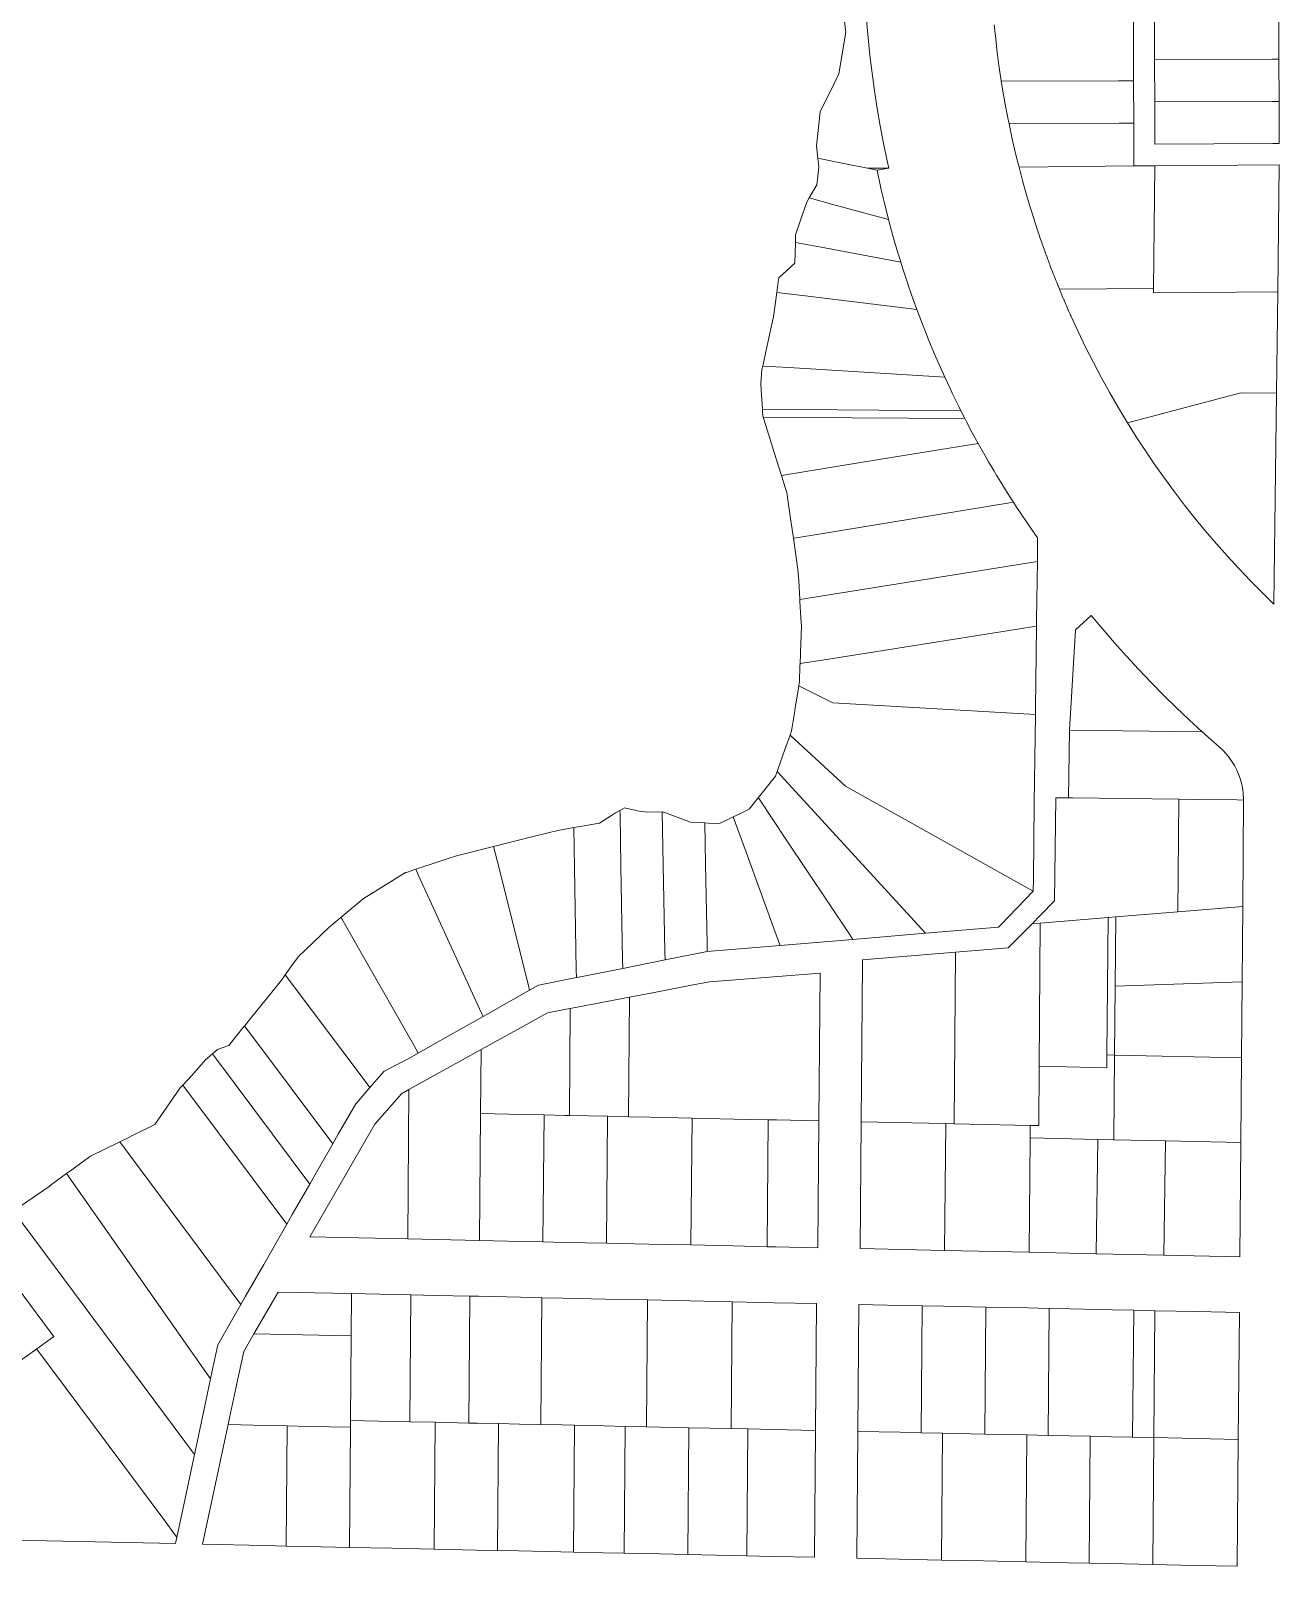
# Model space of a CAD drawing. Header units: feet. Extents: x 865220 to 2774701, y -2240498 to 961524.
# Drawn here: x 2770648 to 2772124, y 952992 to 954807 of the extents above; entities that cross this region are included whole.
import ezdxf

# ---------------------------------------------------------------- set-up
doc = ezdxf.new("R2010")
doc.units = ezdxf.units.FT
doc.header["$LTSCALE"] = 0.015
doc.header["$MEASUREMENT"] = 0
doc.layers.add('Parcels', color=7, linetype='Continuous', lineweight=0)

msp = doc.modelspace()

# ---------------------------------------------------------------- linework, layer by layer
at = {"layer": 'Parcels', "lineweight": 5, "ltscale": 100}
for p, q in [((2771601.2, 954892.6), (2771611.6, 954805.3)), ((2771951.7, 954798), (2771951.5, 954848)), ((2771638, 954798.8), (2771636.2, 954819.7)), ((2771976.6, 954823.1), (2771976.8, 954773.1)), ((2772123.7, 954773.7), (2772123.5, 954823.7)), ((2771611.6, 954805.3), (2771603.4, 954756.1)), ((2771787.3, 954814), (2771789, 954797.4)), ((2771640.2, 954777.8), (2771638, 954798.8)), ((2771789, 954797.4), (2771790.8, 954781.8)), ((2771790.8, 954781.8), (2771792.8, 954766.2)), ((2771951.9, 954748), (2771951.7, 954798)), ((2771642.8, 954757), (2771640.2, 954777.8)), ((2771792.8, 954766.2), (2771795.1, 954750.6)), ((2771976.8, 954773.1), (2772115.3, 954773.7)), ((2771976.8, 954773.1), (2771976.8, 954769.5)), ((2771976.8, 954769.5), (2771977, 954723.1)), ((2772123.7, 954773.7), (2772115.3, 954773.7)), ((2772115.3, 954773.7), (2772123.7, 954773.7)), ((2772123.9, 954723.7), (2772123.7, 954773.7)), ((2772123.7, 954773.7), (2772123.7, 954773.7)), ((2771603.4, 954756.1), (2771597.4, 954744)), ((2771645.6, 954736.1), (2771642.8, 954757)), ((2771795.1, 954750.6), (2771795.6, 954747.4)), ((2771934, 954747.9), (2771795.6, 954747.4)), ((2771795.6, 954747.4), (2771798.2, 954731.6)), ((2771934, 954747.9), (2771951.9, 954748)), ((2771952.1, 954698), (2771951.9, 954748)), ((2771951.9, 954748), (2771951.9, 954748)), ((2771597.4, 954744), (2771581.6, 954711.4)), ((2771648.9, 954715.3), (2771645.6, 954736.1)), ((2771798.2, 954731.6), (2771801, 954715.9)), ((2771581.6, 954711.4), (2771577.2, 954671.1)), ((2771652.5, 954694.6), (2771648.9, 954715.3)), ((2771801, 954715.9), (2771804.1, 954700.2)), ((2771977, 954723.1), (2772116, 954723.7)), ((2771977, 954723.1), (2771977, 954715.6)), ((2771977, 954715.6), (2771977.2, 954673.1)), ((2772116, 954723.7), (2772123.9, 954723.7)), ((2772124.1, 954673.7), (2772123.9, 954723.7)), ((2772123.9, 954723.7), (2772123.9, 954723.7)), ((2771656.4, 954673.9), (2771652.5, 954694.6)), ((2771804.1, 954700.2), (2771804.7, 954697.4)), ((2771934.9, 954698), (2771804.7, 954697.4)), ((2771804.7, 954697.4), (2771808.6, 954678.9)), ((2771952.1, 954698), (2771934.9, 954698)), ((2771952.3, 954647.3), (2771952.1, 954698)), ((2771952.1, 954698), (2771952.1, 954698)), ((2771660.7, 954653.3), (2771656.4, 954673.9)), ((2771808.6, 954678.9), (2771812.9, 954660.4)), ((2771977.2, 954673.1), (2772116.6, 954673.7)), ((2772116.6, 954673.7), (2772124.1, 954673.7)), ((2771577.2, 954671.1), (2771578.8, 954656.3)), ((2771578.8, 954656.3), (2771579.5, 954650)), ((2771578.8, 954656.3), (2771582.3, 954655.6)), ((2771582.3, 954655.6), (2771609.5, 954650.2)), ((2771812.9, 954660.4), (2771816.5, 954646.1)), ((2771579.9, 954645.9), (2771578.6, 954635.1)), ((2771579.5, 954650), (2771579.9, 954645.9)), ((2771637.4, 954644.6), (2771609.5, 954650.2)), ((2771662.5, 954644.9), (2771637.4, 954644.6)), ((2771637.4, 954644.6), (2771648.7, 954642.4)), ((2771637.4, 954644.6), (2771637.4, 954644.6)), ((2771648.7, 954642.4), (2771662.5, 954644.9)), ((2771652.9, 954622.9), (2771648.7, 954642.4)), ((2771662.5, 954644.9), (2771660.7, 954653.3)), ((2771662.5, 954644.9), (2771662.5, 954644.9)), ((2771816.5, 954646.1), (2771952.3, 954647.3)), ((2771816.5, 954646.1), (2771820.7, 954630.2)), ((2771977.2, 954647.5), (2771952.3, 954647.3)), ((2771952.3, 954647.3), (2771952.3, 954647.3)), ((2771975.5, 954502.5), (2771977.2, 954647.5)), ((2771977.3, 954647.5), (2771977.2, 954647.5)), ((2772124.2, 954648.7), (2771977.3, 954647.5)), ((2772122.4, 954498.7), (2772124.2, 954648.7)), ((2772124.2, 954648.7), (2772124.2, 954648.7)), ((2771577.4, 954625.1), (2771568.5, 954609.5)), ((2771578.6, 954635.1), (2771577.4, 954625.1)), ((2771653.7, 954619.3), (2771652.9, 954622.9)), ((2771657.5, 954603.4), (2771653.7, 954619.3)), ((2771820.7, 954630.2), (2771825.1, 954614.4)), ((2771565.5, 954604.4), (2771558.2, 954583.3)), ((2771568.5, 954609.5), (2771565.5, 954604.4)), ((2771568.5, 954609.5), (2771596.4, 954601.9)), ((2771596.4, 954601.9), (2771568.5, 954609.5)), ((2771596.4, 954601.9), (2771662.3, 954584.1)), ((2771662.3, 954584.1), (2771596.4, 954601.9)), ((2771662.3, 954584.1), (2771657.5, 954603.4)), ((2771825.1, 954614.4), (2771829.8, 954598.6)), ((2771558.2, 954583.3), (2771552.2, 954565.9)), ((2771667.5, 954564.9), (2771662.3, 954584.1)), ((2771662.3, 954584.1), (2771662.3, 954584.1)), ((2771829.8, 954598.6), (2771834.7, 954582.9)), ((2771834.7, 954582.9), (2771835.3, 954580.9)), ((2771552.2, 954565.9), (2771552.1, 954559.5)), ((2771667.9, 954563.7), (2771667.5, 954564.9)), ((2771835.3, 954580.9), (2771836, 954578.9)), ((2771836, 954578.9), (2771836.6, 954576.8)), ((2771836.6, 954576.8), (2771836.6, 954576.8)), ((2771836.6, 954576.8), (2771837.3, 954574.8)), ((2771837.3, 954574.8), (2771837.3, 954574.7)), ((2771837.3, 954574.7), (2771838, 954572.8)), ((2771838, 954572.8), (2771838, 954572.7)), ((2771838, 954572.7), (2771838.6, 954570.8)), ((2771838.6, 954570.8), (2771839.3, 954568.8)), ((2771839.3, 954568.8), (2771840, 954566.8)), ((2771840, 954566.8), (2771840.7, 954564.7)), ((2771840.7, 954564.7), (2771840.7, 954564.7)), ((2771840.7, 954564.7), (2771841.3, 954562.7)), ((2771552.1, 954557), (2771551.6, 954532.4)), ((2771552.1, 954559.5), (2771552.1, 954557)), ((2771582.7, 954551.2), (2771552.1, 954557)), ((2771552.1, 954557), (2771582.7, 954551.2)), ((2771676.7, 954533.7), (2771582.7, 954551.2)), ((2771582.7, 954551.2), (2771676.7, 954533.7)), ((2771673, 954545.9), (2771667.9, 954563.7)), ((2771675.9, 954536.4), (2771673, 954545.9)), ((2771841.3, 954562.7), (2771842, 954560.7)), ((2771842, 954560.7), (2771842.7, 954558.7)), ((2771842.7, 954558.7), (2771843.3, 954557)), ((2771843.3, 954557), (2771843.4, 954556.7)), ((2771843.4, 954556.7), (2771844, 954555)), ((2771844, 954555), (2771844.8, 954552.8)), ((2771844.8, 954552.8), (2771845.4, 954551)), ((2771845.4, 954551), (2771845.5, 954550.8)), ((2771845.5, 954550.8), (2771846.2, 954549)), ((2771846.2, 954549), (2771846.2, 954548.8)), ((2771846.2, 954548.8), (2771846.9, 954547)), ((2771846.9, 954547), (2771846.9, 954546.8)), ((2771846.9, 954546.8), (2771847.6, 954545)), ((2771551.6, 954532.4), (2771542, 954523.7)), ((2771676.8, 954533.7), (2771675.9, 954536.4)), ((2771676.8, 954533.7), (2771676.7, 954533.7)), ((2771676.7, 954533.7), (2771676.8, 954533.7)), ((2771678.9, 954526.9), (2771676.8, 954533.7)), ((2771676.8, 954533.7), (2771676.8, 954533.7)), ((2771847.6, 954545), (2771847.7, 954544.8)), ((2771847.7, 954544.8), (2771848.3, 954543)), ((2771848.3, 954543), (2771848.4, 954542.8)), ((2771848.4, 954542.8), (2771849, 954541)), ((2771849, 954541), (2771849.2, 954540.7)), ((2771849.2, 954540.7), (2771849.8, 954539)), ((2771849.8, 954539), (2771850.6, 954536.7)), ((2771850.6, 954536.7), (2771851.2, 954535.1)), ((2771851.2, 954535.1), (2771852.3, 954532.3)), ((2771852.3, 954532.3), (2771852.8, 954530.9)), ((2771852.8, 954530.9), (2771853.5, 954529.1)), ((2771853.5, 954529.1), (2771853.5, 954529)), ((2771853.5, 954529), (2771854.2, 954527.1)), ((2771531.8, 954510.5), (2771530.2, 954497.8)), ((2771532.4, 954515), (2771531.8, 954510.5)), ((2771542, 954523.7), (2771532.4, 954515)), ((2771685, 954508.1), (2771678.9, 954526.9)), ((2771854.2, 954527.1), (2771855.1, 954524.9)), ((2771855.1, 954524.9), (2771855.7, 954523.2)), ((2771855.7, 954523.2), (2771856.6, 954520.9)), ((2771856.6, 954520.9), (2771857.3, 954519.2)), ((2771857.3, 954519.2), (2771857.3, 954519.1)), ((2771857.3, 954519.1), (2771858.1, 954517.3)), ((2771858.1, 954517.3), (2771858.1, 954517.2)), ((2771858.1, 954517.2), (2771858.8, 954515.3)), ((2771858.8, 954515.3), (2771858.8, 954515.3)), ((2771858.8, 954515.3), (2771859.6, 954513.3)), ((2771859.6, 954513.3), (2771860.4, 954511.4)), ((2771860.4, 954511.4), (2771860.4, 954511.3)), ((2771860.4, 954511.3), (2771861.2, 954509.4)), ((2771861.2, 954509.4), (2771862, 954507.4)), ((2771530.2, 954497.8), (2771526.3, 954469.1)), ((2771567.1, 954493.3), (2771530.2, 954497.8)), ((2771530.2, 954497.8), (2771567.1, 954493.3)), ((2771567.1, 954493.3), (2771695.7, 954477.8)), ((2771685.9, 954505.4), (2771685, 954508.1)), ((2771691.5, 954489.3), (2771685.9, 954505.4)), ((2771862, 954507.4), (2771862.8, 954505.5)), ((2771862.8, 954505.5), (2771864.4, 954501.6)), ((2771864.4, 954501.6), (2771975.5, 954502.5)), ((2771864.4, 954501.6), (2771864.8, 954500.6)), ((2771864.8, 954500.6), (2771865, 954499.9)), ((2771865, 954499.9), (2771865.2, 954499.6)), ((2771865.2, 954499.6), (2771866, 954497.6)), ((2771866, 954497.6), (2771866.4, 954496.6)), ((2771866.4, 954496.6), (2771866.8, 954495.6)), ((2771866.8, 954495.6), (2771867.6, 954493.7)), ((2771867.6, 954493.7), (2771868.5, 954491.6)), ((2771868.5, 954491.6), (2771868.9, 954490.7)), ((2771975.4, 954497.5), (2771975.5, 954502.5)), ((2771975.5, 954502.5), (2771975.4, 954497.5)), ((2772122.4, 954498.7), (2771975.4, 954497.5)), ((2771975.5, 954502.5), (2771975.5, 954502.5)), ((2772120.9, 954378.8), (2772122.4, 954498.7)), ((2771695.7, 954477.8), (2771691.5, 954489.3)), ((2771697.2, 954473.8), (2771695.7, 954477.8)), ((2771695.7, 954477.8), (2771695.7, 954477.8)), ((2771703.1, 954458.4), (2771697.2, 954473.8)), ((2771868.9, 954490.7), (2771869.2, 954490)), ((2771869.2, 954490), (2771869.3, 954489.7)), ((2771869.3, 954489.7), (2771869.7, 954488.7)), ((2771869.7, 954488.7), (2771870, 954488.1)), ((2771870, 954488.1), (2771870.1, 954487.8)), ((2771870.1, 954487.8), (2771871.9, 954483.7)), ((2771871.9, 954483.7), (2771872.7, 954481.9)), ((2771872.7, 954481.9), (2771873.5, 954479.9)), ((2771873.5, 954479.9), (2771874.4, 954478)), ((2771874.4, 954478), (2771874.8, 954477)), ((2771874.8, 954477), (2771875.1, 954476.3)), ((2771875.1, 954476.3), (2771875.2, 954476)), ((2771875.2, 954476), (2771877, 954472.1)), ((2771524.4, 954460.2), (2771518.9, 954435.1)), ((2771526.3, 954469.1), (2771524.4, 954460.2)), ((2771709.2, 954443), (2771703.1, 954458.4)), ((2771877, 954472.1), (2771877.4, 954471.1)), ((2771877.4, 954471.1), (2771877.7, 954470.4)), ((2771877.7, 954470.4), (2771877.8, 954470.2)), ((2771877.8, 954470.2), (2771886.4, 954451.6)), ((2771715.5, 954427.7), (2771709.2, 954443)), ((2771886.4, 954451.6), (2771895.3, 954433.2)), ((2771518.9, 954435.1), (2771513.5, 954410.8)), ((2771719.8, 954417.8), (2771715.5, 954427.7)), ((2771895.3, 954433.2), (2771904.5, 954414.9)), ((2771512.6, 954406.6), (2771511.2, 954389.9)), ((2771513.5, 954410.8), (2771512.6, 954406.6)), ((2771544.3, 954408.9), (2771513.5, 954410.8)), ((2771728.8, 954397.5), (2771544.3, 954408.9)), ((2771722, 954412.6), (2771719.8, 954417.8)), ((2771728.8, 954397.5), (2771722, 954412.6)), ((2771904.5, 954414.9), (2771914, 954396.9)), ((2771511.2, 954389.9), (2771511.7, 954382.1)), ((2771735, 954384.2), (2771728.8, 954397.5)), ((2771728.8, 954397.5), (2771728.8, 954397.5)), ((2771737.6, 954378.7), (2771735, 954384.2)), ((2771914, 954396.9), (2771923.9, 954379)), ((2771511.7, 954382.1), (2771513.2, 954359.7)), ((2771741.3, 954371), (2771737.6, 954378.7)), ((2771744.9, 954363.7), (2771741.3, 954371)), ((2771923.9, 954379), (2771934.2, 954361.3)), ((2771944.7, 954343.8), (2772078.9, 954379.3)), ((2772120.9, 954378.8), (2772078.9, 954379.3)), ((2772078.9, 954379.3), (2772120.9, 954378.8)), ((2772117.9, 954129.2), (2772120.9, 954378.8)), ((2772120.9, 954378.8), (2772120.9, 954378.8)), ((2771551.4, 954359.4), (2771513.2, 954359.7)), ((2771513.2, 954359.7), (2771513.4, 954356.1)), ((2771513.4, 954356.1), (2771513.7, 954352.2)), ((2771513.7, 954352.2), (2771514.2, 954350.4)), ((2771552.7, 954350.1), (2771514.2, 954350.4)), ((2771514.2, 954350.4), (2771517.3, 954340.4)), ((2771602.3, 954359), (2771551.4, 954359.4)), ((2771552.7, 954350.1), (2771752.5, 954348.6)), ((2771747.8, 954357.9), (2771602.3, 954359)), ((2771747.8, 954357.9), (2771744.9, 954363.7)), ((2771752.5, 954348.6), (2771747.8, 954357.9)), ((2771747.8, 954357.9), (2771747.8, 954357.9)), ((2771754.5, 954344.9), (2771752.5, 954348.6)), ((2771752.5, 954348.6), (2771752.5, 954348.6)), ((2771934.2, 954361.3), (2771944.7, 954343.8)), ((2771517.3, 954340.4), (2771527.1, 954308.5)), ((2771761.3, 954331.9), (2771754.5, 954344.9)), ((2771768.3, 954319.1), (2771761.3, 954331.9)), ((2771944.7, 954343.8), (2771955.2, 954327.1)), ((2771650.9, 954300.2), (2771768.3, 954319.1)), ((2771777.5, 954302.7), (2771768.3, 954319.1)), ((2771955.2, 954327.1), (2771966, 954310.6)), ((2771966, 954310.6), (2771977.1, 954294.2)), ((2771527.1, 954308.5), (2771535.5, 954281.5)), ((2771650.9, 954300.2), (2771562, 954285.8)), ((2771780.5, 954297.6), (2771777.5, 954302.7)), ((2771787.1, 954286.5), (2771780.5, 954297.6)), ((2771977.1, 954294.2), (2771988.6, 954278.1)), ((2771535.5, 954281.5), (2771537.9, 954281.9)), ((2771535.5, 954281.5), (2771539.9, 954267.3)), ((2771537.9, 954281.9), (2771562, 954285.8)), ((2771790.3, 954281.1), (2771787.1, 954286.5)), ((2771796.8, 954270.4), (2771790.3, 954281.1)), ((2771790.3, 954281.1), (2771790.3, 954281.1)), ((2771988.6, 954278.1), (2772000.2, 954262.2)), ((2771539.9, 954267.3), (2771542.3, 954259.6)), ((2771542.3, 954259.6), (2771542.4, 954258.3)), ((2771542.4, 954258.3), (2771546.5, 954230.6)), ((2771801.9, 954262.4), (2771796.8, 954270.4)), ((2771806.9, 954254.5), (2771801.9, 954262.4)), ((2772000.2, 954262.2), (2772012.2, 954246.5)), ((2771572.8, 954210.9), (2771809.9, 954249.9)), ((2771809.9, 954249.9), (2771806.9, 954254.5)), ((2771813.7, 954244), (2771809.9, 954249.9)), ((2771817.2, 954238.8), (2771813.7, 954244)), ((2771813.7, 954244), (2771813.7, 954244)), ((2771827.7, 954223.2), (2771817.2, 954238.8)), ((2772012.2, 954246.5), (2772024.5, 954231)), ((2771546.5, 954230.6), (2771549.9, 954207.2)), ((2771838.5, 954207.8), (2771827.7, 954223.2)), ((2772024.5, 954231), (2772037, 954215.8)), ((2771552.9, 954207.7), (2771549.9, 954207.2)), ((2771549.9, 954207.2), (2771552.9, 954207.7)), ((2771549.9, 954207.2), (2771555.2, 954170.4)), ((2771572.8, 954210.9), (2771552.9, 954207.7)), ((2771838.3, 954188.9), (2771838.5, 954207.8)), ((2772037, 954215.8), (2772049.9, 954200.7)), ((2771838.2, 954179.7), (2771838.3, 954188.9)), ((2772049.9, 954200.7), (2772062.9, 954185.9)), ((2772062.9, 954185.9), (2772076.3, 954171.4)), ((2771555.2, 954170.4), (2771556, 954157.2)), ((2771838.2, 954179.7), (2771557.3, 954134.9)), ((2771837.3, 954111.1), (2771838.2, 954179.7)), ((2772076.3, 954171.4), (2772089.9, 954157.1)), ((2771556, 954157.2), (2771557.3, 954134.9)), ((2772089.9, 954157.1), (2772103.8, 954143)), ((2771557.3, 954134.9), (2771557.5, 954132.3)), ((2771557.5, 954132.3), (2771558.6, 954113)), ((2772103.8, 954143), (2772117.9, 954129.2)), ((2771558.6, 954113), (2771559.2, 954103.4)), ((2771837.2, 954103.3), (2771837.3, 954111.1)), ((2771901.9, 954116), (2771883.2, 954098.9)), ((2771915.5, 954099.7), (2771901.9, 954116)), ((2771559.2, 954103.4), (2771558.1, 954072)), ((2771837.2, 954103.3), (2771588.8, 954064)), ((2771588.8, 954064), (2771837.2, 954103.3)), ((2771836, 954005.9), (2771837.2, 954103.3)), ((2771837.2, 954103.3), (2771837.2, 954103.3)), ((2771883.2, 954098.9), (2771876.2, 953980.3)), ((2771929.3, 954083.7), (2771915.5, 954099.7)), ((2771943.4, 954067.9), (2771929.3, 954083.7)), ((2771557.5, 954056.3), (2771556.9, 954037.5)), ((2771557.6, 954059), (2771557.5, 954056.3)), ((2771558, 954070.3), (2771557.6, 954059)), ((2771557.6, 954059), (2771588.8, 954064)), ((2771558.1, 954072), (2771558, 954070.3)), ((2771957.7, 954052.3), (2771943.4, 954067.9)), ((2771556.9, 954037.5), (2771556.6, 954035.8)), ((2771972.3, 954037), (2771957.7, 954052.3)), ((2771556.1, 954032.9), (2771553.4, 954015.9)), ((2771556.6, 954035.8), (2771556.1, 954032.9)), ((2771596.4, 954012.8), (2771556.1, 954032.9)), ((2771987.2, 954021.9), (2771972.3, 954037)), ((2772002.3, 954007.1), (2771987.2, 954021.9)), ((2771551.3, 954003.1), (2771547.9, 953982.1)), ((2771552, 954007.2), (2771551.3, 954003.1)), ((2771553.4, 954015.9), (2771552, 954007.2)), ((2771596.4, 954012.8), (2771835.9, 953998.8)), ((2771835.9, 953998.8), (2771596.4, 954012.8)), ((2771835.9, 953998.8), (2771836, 954005.9)), ((2772017.6, 953992.6), (2772002.3, 954007.1)), ((2771834.6, 953894.3), (2771835.9, 953998.8)), ((2771835.9, 953998.8), (2771835.9, 953998.8)), ((2772033.2, 953978.3), (2772017.6, 953992.6)), ((2771545.8, 953974.4), (2771539.7, 953957.4)), ((2771547.2, 953978.5), (2771545.8, 953974.4)), ((2771611.4, 953914), (2771545.8, 953974.4)), ((2771547.4, 953979.1), (2771547.2, 953978.5)), ((2771547.9, 953982.1), (2771547.4, 953979.1)), ((2771876.2, 953980.3), (2771875.1, 953900.3)), ((2772033.2, 953978.3), (2771876.2, 953980.3)), ((2772043.2, 953969.3), (2772033.2, 953978.3)), ((2772033.2, 953978.3), (2772033.2, 953978.3)), ((2772053.3, 953960.5), (2772043.2, 953969.3)), ((2771539.7, 953957.4), (2771531.4, 953933.9)), ((2772057.5, 953956.7), (2772053.3, 953960.5)), ((2772061.3, 953952.5), (2772057.5, 953956.7)), ((2772064.9, 953948.1), (2772061.3, 953952.5)), ((2772068.2, 953943.5), (2772064.9, 953948.1)), ((2771530.6, 953931.7), (2771528.6, 953926.1)), ((2771531.4, 953933.9), (2771530.6, 953931.7)), ((2771706.1, 953740.4), (2771530.6, 953931.7)), ((2772071.2, 953938.7), (2772068.2, 953943.5)), ((2772073.8, 953933.7), (2772071.2, 953938.7)), ((2772076, 953928.5), (2772073.8, 953933.7)), ((2772077.9, 953923.2), (2772076, 953928.5)), ((2771528.6, 953926.1), (2771508.3, 953900.4)), ((2771611.4, 953914), (2771833.4, 953789.9)), ((2772079.5, 953917.7), (2772077.9, 953923.2)), ((2772080.6, 953912.2), (2772079.5, 953917.7)), ((2772081.4, 953906.6), (2772080.6, 953912.2)), ((2771506.7, 953898.5), (2771497.6, 953886.9)), ((2771508.3, 953900.4), (2771506.7, 953898.5)), ((2771509.2, 953899.1), (2771508.3, 953900.4)), ((2771508.3, 953900.4), (2771509.2, 953899.1)), ((2771541.7, 953850.4), (2771509.2, 953899.1)), ((2771509.2, 953899.1), (2771541.7, 953850.4)), ((2771833.5, 953804.2), (2771834.6, 953894.3)), ((2771860.1, 953900.5), (2771858.6, 953778.5)), ((2771868.1, 953900.4), (2771860.1, 953900.5)), ((2771875.1, 953900.3), (2771868.1, 953900.4)), ((2771879.6, 953900.2), (2771875.1, 953900.3)), ((2771875.1, 953900.3), (2771875.1, 953900.3)), ((2771879.6, 953900.2), (2772005.3, 953898.7)), ((2772004.2, 953765.6), (2772005.3, 953898.7)), ((2772005.3, 953898.7), (2772004.2, 953765.6)), ((2772023, 953898.5), (2772005.3, 953898.7)), ((2772023, 953898.5), (2772074.1, 953897.9)), ((2772081.8, 953897.8), (2772074.1, 953897.9)), ((2772081, 953772), (2772082, 953897.8)), ((2772081.4, 953906.3), (2772081.4, 953906.6)), ((2772081.5, 953906), (2772081.4, 953906.3)), ((2772081.5, 953905.4), (2772081.5, 953906)), ((2772081.6, 953904.8), (2772081.5, 953905.4)), ((2772081.7, 953903.6), (2772081.6, 953904.8)), ((2772081.7, 953903.3), (2772081.7, 953903.6)), ((2772081.7, 953903), (2772081.7, 953903.3)), ((2772081.7, 953902.5), (2772081.7, 953903)), ((2772081.8, 953901.9), (2772081.7, 953902.5)), ((2772081.8, 953901.3), (2772081.8, 953901.9)), ((2772081.8, 953900.7), (2772081.8, 953901.3)), ((2772081.8, 953900.4), (2772081.8, 953900.7)), ((2772081.8, 953900.1), (2772081.8, 953900.4)), ((2772081.8, 953899.5), (2772081.8, 953900.1)), ((2772081.8, 953899.2), (2772081.8, 953899.5)), ((2772081.8, 953898.9), (2772081.8, 953899.2)), ((2772081.8, 953897.8), (2772081.8, 953898.9)), ((2772082, 953897.8), (2772081.8, 953897.8)), ((2772081.8, 953897.8), (2772081.8, 953897.8)), ((2771334.8, 953879.6), (2771320.4, 953870.4)), ((2771339.5, 953882.6), (2771334.8, 953879.6)), ((2771344.7, 953885.6), (2771339.5, 953882.6)), ((2771350.1, 953888.7), (2771344.7, 953885.6)), ((2771344.7, 953885.6), (2771344.8, 953880.7)), ((2771345.9, 953819.5), (2771344.8, 953880.7)), ((2771368.8, 953884.1), (2771350.1, 953888.7)), ((2771374.2, 953884), (2771368.8, 953884.1)), ((2771394.7, 953883.6), (2771374.2, 953884)), ((2771396, 953883.6), (2771394.7, 953883.6)), ((2771394.7, 953883.6), (2771395.9, 953820.7)), ((2771394.7, 953883.6), (2771394.7, 953883.6)), ((2771399.7, 953882.2), (2771396, 953883.6)), ((2771428.2, 953871.5), (2771399.7, 953882.2)), ((2771478.6, 953877.9), (2771461.7, 953869.8)), ((2771487.1, 953882), (2771478.6, 953877.9)), ((2771493.8, 953836.2), (2771478.6, 953877.9)), ((2771497.6, 953886.9), (2771487.1, 953882)), ((2771271.1, 953861.9), (2771245.3, 953855.4)), ((2771290.1, 953865.2), (2771271.1, 953861.9)), ((2771295.1, 953866), (2771290.1, 953865.2)), ((2771290.9, 953818.1), (2771290.1, 953865.2)), ((2771290.1, 953865.2), (2771290.9, 953818.1)), ((2771297.5, 953866.5), (2771295.1, 953866)), ((2771320.4, 953870.4), (2771297.5, 953866.5)), ((2771444.9, 953870.7), (2771428.2, 953871.5)), ((2771449.4, 953870.4), (2771444.9, 953870.7)), ((2771445.8, 953822), (2771444.9, 953870.7)), ((2771444.9, 953870.7), (2771444.9, 953870.7)), ((2771461.7, 953869.8), (2771449.4, 953870.4)), ((2771192.2, 953842.1), (2771151.3, 953831.7)), ((2771195.3, 953842.8), (2771192.2, 953842.1)), ((2771200.5, 953844.1), (2771195.3, 953842.8)), ((2771195.3, 953842.8), (2771202.1, 953815.8)), ((2771207.5, 953845.9), (2771200.5, 953844.1)), ((2771245.3, 953855.4), (2771207.5, 953845.9)), ((2771616, 953739.2), (2771541.7, 953850.4)), ((2771131.1, 953825.1), (2771103.3, 953815.9)), ((2771141.4, 953828.5), (2771131.1, 953825.1)), ((2771151.3, 953831.7), (2771141.4, 953828.5)), ((2771397.8, 953718.7), (2771395.9, 953820.7)), ((2771447.7, 953728.7), (2771445.8, 953822)), ((2771531, 953733.9), (2771493.8, 953836.2)), ((2771091.3, 953812), (2771047.4, 953785.1)), ((2771093.4, 953812.6), (2771091.3, 953812)), ((2771103.3, 953815.9), (2771093.4, 953812.6)), ((2771106.2, 953809.4), (2771103.3, 953815.9)), ((2771119.9, 953779.6), (2771106.2, 953809.4)), ((2771106.2, 953809.4), (2771119.9, 953779.6)), ((2771210.9, 953780.5), (2771202.1, 953815.8)), ((2771293, 953696.9), (2771290.9, 953818.1)), ((2771290.9, 953818.1), (2771293, 953696.9)), ((2771347.9, 953708.3), (2771345.9, 953819.5)), ((2771833.4, 953789.9), (2771833.5, 953804.2)), ((2771047.4, 953785.1), (2771041.5, 953781.5)), ((2771794.9, 953750.3), (2771833.4, 953789.9)), ((2771833.4, 953789.9), (2771833.4, 953789.9)), ((2771027.3, 953769.6), (2771014.8, 953759.1)), ((2771038.8, 953779.2), (2771027.3, 953769.6)), ((2771041.5, 953781.5), (2771038.8, 953779.2)), ((2771178.8, 953651), (2771119.9, 953779.6)), ((2771235.6, 953681.6), (2771210.9, 953780.5)), ((2771210.9, 953780.5), (2771235.6, 953681.6)), ((2771858.6, 953778.5), (2771841.8, 953761.5)), ((2772004.2, 953765.6), (2771930.9, 953759.6)), ((2772004.2, 953765.6), (2772081, 953772)), ((2772080.2, 953682.9), (2772081, 953772)), ((2771005.5, 953751.3), (2771000.1, 953746.7)), ((2771014.8, 953759.1), (2771005.5, 953751.3)), ((2771015.9, 953757.2), (2771014.8, 953759.1)), ((2771040.4, 953714.3), (2771015.9, 953757.2)), ((2771015.9, 953757.2), (2771040.4, 953714.3)), ((2771706.1, 953740.4), (2771792.2, 953747.6)), ((2771792.2, 953747.6), (2771794.9, 953750.3)), ((2771831.9, 953751.5), (2771803.8, 953723.2)), ((2771841.8, 953761.5), (2771831.9, 953751.5)), ((2771841.7, 953752.3), (2771831.9, 953751.5)), ((2771841.7, 953752.3), (2771840.3, 953583)), ((2771921.8, 953758.9), (2771841.7, 953752.3)), ((2771841.7, 953752.3), (2771921.8, 953758.9)), ((2771920.4, 953596.4), (2771921.8, 953758.9)), ((2771930.9, 953759.6), (2771921.8, 953758.9)), ((2771921.8, 953758.9), (2771930.9, 953759.6)), ((2771930.2, 953677.9), (2771930.9, 953759.6)), ((2771930.9, 953759.6), (2771930.2, 953677.9)), ((2771000.1, 953746.7), (2770964.3, 953712.3)), ((2771534, 953725.9), (2771531, 953733.9)), ((2771534, 953725.9), (2771620, 953733.1)), ((2771620, 953733.1), (2771616, 953739.2)), ((2771620, 953733.1), (2771706.1, 953740.4)), ((2771620, 953733.1), (2771620, 953733.1)), ((2771706.1, 953740.4), (2771706.1, 953740.4)), ((2770963.8, 953711.8), (2770957.7, 953703.4)), ((2770964.3, 953712.3), (2770963.8, 953711.8)), ((2771100.5, 953608.9), (2771040.4, 953714.3)), ((2771040.4, 953714.3), (2771100.5, 953608.9)), ((2771397.8, 953718.7), (2771398, 953708.7)), ((2771398, 953708.7), (2771447.9, 953718.7)), ((2771447.7, 953728.7), (2771447.9, 953718.7)), ((2771447.9, 953718.7), (2771447.7, 953728.7)), ((2771447.9, 953718.7), (2771534, 953725.9)), ((2771534, 953725.9), (2771534, 953725.9)), ((2771741.5, 953718.1), (2771631.4, 953709)), ((2771739.8, 953515.1), (2771741.5, 953718.1)), ((2771803.8, 953723.2), (2771741.5, 953718.1)), ((2770957.7, 953703.4), (2770949, 953691.3)), ((2771293.2, 953687.8), (2771293, 953696.9)), ((2771298.1, 953688.8), (2771348, 953698.8)), ((2771348, 953698.8), (2771347.9, 953708.3)), ((2771348, 953698.8), (2771398, 953708.7)), ((2771348, 953698.8), (2771348, 953698.8)), ((2771581.3, 953693), (2771531.2, 953689.1)), ((2771579.8, 953518.5), (2771581.3, 953693)), ((2771631.4, 953704.8), (2771629.8, 953517.5)), ((2771631.4, 953709), (2771631.4, 953704.8)), ((2770944.5, 953685), (2770933.1, 953670.8)), ((2770949, 953691.3), (2770944.5, 953685)), ((2771047, 953560.7), (2770949, 953691.3)), ((2771237.8, 953672.9), (2771235.6, 953681.6)), ((2771235.6, 953681.6), (2771237.8, 953672.9)), ((2771237.8, 953672.9), (2771248.2, 953678.8)), ((2771248.2, 953678.8), (2771293.2, 953687.8)), ((2771293.2, 953687.8), (2771298.1, 953688.8)), ((2771293.2, 953687.8), (2771293.2, 953687.8)), ((2771431.2, 953679.3), (2771381.1, 953669.6)), ((2771450.6, 953683), (2771431.2, 953679.3)), ((2771481.2, 953685.3), (2771450.6, 953683)), ((2771531.2, 953689.1), (2771481.2, 953685.3)), ((2771929.5, 953596.2), (2771930.2, 953677.9)), ((2771930.2, 953677.9), (2772080.2, 953682.9)), ((2771930.2, 953677.9), (2771930.2, 953677.9)), ((2772079.5, 953592.9), (2772080.2, 953682.9)), ((2772080.2, 953682.9), (2772080.2, 953682.9)), ((2770933.1, 953670.8), (2770908, 953639.6)), ((2771187.3, 953644.4), (2771213.4, 953659.2)), ((2771213.4, 953659.2), (2771217.8, 953661.6)), ((2771217.8, 953661.6), (2771237.8, 953672.9)), ((2771331, 953660), (2771286, 953651.4)), ((2771356.1, 953664.8), (2771331, 953660)), ((2771354.9, 953523.3), (2771356.1, 953664.8)), ((2771381.1, 953669.6), (2771356.1, 953664.8)), ((2770908, 953639.6), (2770900.7, 953630.6)), ((2771156.8, 953627.2), (2771182.9, 953642)), ((2771178.8, 953651), (2771182.9, 953642)), ((2771182.9, 953642), (2771187.3, 953644.4)), ((2771182.9, 953642), (2771182.9, 953642)), ((2771187.3, 953644.4), (2771187.3, 953644.4)), ((2771258.9, 953646.2), (2771230.8, 953630.6)), ((2771281, 953650.4), (2771258.9, 953646.2)), ((2771286, 953651.4), (2771281, 953650.4)), ((2771284.9, 953524.8), (2771286, 953651.4)), ((2771286, 953651.4), (2771284.9, 953524.8)), ((2770900.6, 953630.4), (2770882.4, 953607.7)), ((2770900.7, 953630.6), (2770900.6, 953630.4)), ((2770900.7, 953630.6), (2770906.6, 953622.8)), ((2770906.6, 953622.8), (2771005.1, 953491.2)), ((2771126.3, 953610), (2771156.8, 953627.2)), ((2771230.8, 953630.6), (2771180.6, 953602.7)), ((2770868.7, 953602.7), (2770862.9, 953597.7)), ((2770874.4, 953604.8), (2770868.7, 953602.7)), ((2770882.4, 953607.7), (2770874.4, 953604.8)), ((2771180.6, 953602.7), (2771095.2, 953555.4)), ((2771106.3, 953598.7), (2771100.5, 953608.9)), ((2771106.3, 953598.7), (2771126.3, 953610)), ((2771180, 953527.1), (2771180.6, 953602.7)), ((2771180.6, 953602.7), (2771180, 953527.1)), ((2770854.8, 953590.5), (2770838.4, 953572.3)), ((2770862.9, 953597.7), (2770854.8, 953590.5)), ((2770866.5, 953592.9), (2770862.9, 953597.7)), ((2770862.9, 953597.7), (2770866.5, 953592.9)), ((2770977.9, 953443.7), (2770866.5, 953592.9)), ((2771065.9, 953577.2), (2771095.9, 953592.8)), ((2771095.9, 953592.8), (2771106.3, 953598.7)), ((2771106.3, 953598.7), (2771106.3, 953598.7)), ((2771106.3, 953598.7), (2771106.3, 953598.7)), ((2771920.4, 953596.4), (2771920.3, 953581.3)), ((2771920.3, 953581.3), (2771920.4, 953596.4)), ((2771920.4, 953596.4), (2771920.4, 953596.4)), ((2771920.4, 953596.4), (2771929.5, 953596.2)), ((2771929.5, 953596.2), (2771928.7, 953496.2)), ((2771928.7, 953496.2), (2771929.5, 953596.2)), ((2772079.5, 953592.9), (2771929.5, 953596.2)), ((2771929.5, 953596.2), (2771929.5, 953596.2)), ((2772078.7, 953492.9), (2772079.5, 953592.9)), ((2772079.5, 953592.9), (2772079.5, 953592.9)), ((2770838.4, 953572.3), (2770828, 953560.9)), ((2771049.1, 953557.9), (2771065.9, 953577.2)), ((2771840.3, 953583), (2771839.8, 953513)), ((2771840.3, 953583), (2771840.3, 953583)), ((2771840.3, 953583), (2771920.3, 953581.3)), ((2770824.9, 953557.5), (2770797.5, 953518.1)), ((2770828, 953560.9), (2770824.9, 953557.5)), ((2770828, 953560.9), (2770950.7, 953396.3)), ((2771033.1, 953539.5), (2771049.1, 953557.9)), ((2771047, 953560.7), (2771049.1, 953557.9)), ((2771049.1, 953557.9), (2771049.1, 953557.9)), ((2771086.4, 953550.5), (2771054.9, 953514.5)), ((2771095.2, 953555.4), (2771086.4, 953550.5)), ((2771093.8, 953378.9), (2771095.2, 953555.4)), ((2771095.2, 953555.4), (2771093.8, 953378.9)), ((2771011.7, 953502.6), (2771032.3, 953538.6)), ((2771032.3, 953538.6), (2771033.1, 953539.5)), ((2770794.8, 953514.2), (2770768.4, 953501.1)), ((2770797.5, 953518.1), (2770794.8, 953514.2)), ((2771054.9, 953514.5), (2770978.1, 953381.4)), ((2771180, 953527.1), (2771178.7, 953377.1)), ((2771180, 953527.1), (2771180, 953527.1)), ((2771180, 953527.1), (2771229.9, 953526)), ((2771254.9, 953525.5), (2771229.9, 953526)), ((2771229.9, 953526), (2771229.9, 953526)), ((2771253.7, 953375.5), (2771254.9, 953525.5)), ((2771279.9, 953524.9), (2771254.9, 953525.5)), ((2771254.9, 953525.5), (2771279.9, 953524.9)), ((2771284.9, 953524.8), (2771279.9, 953524.9)), ((2771279.9, 953524.9), (2771279.9, 953524.9)), ((2771279.9, 953524.9), (2771284.9, 953524.8)), ((2771284.9, 953524.8), (2771284.9, 953524.8)), ((2771284.9, 953524.8), (2771329.9, 953523.9)), ((2771329.9, 953523.9), (2771328.7, 953373.9)), ((2771328.7, 953373.9), (2771329.9, 953523.9)), ((2771354.9, 953523.3), (2771329.9, 953523.9)), ((2771354.9, 953523.3), (2771354.9, 953523.3)), ((2771354.9, 953523.3), (2771379.9, 953522.8)), ((2771379.9, 953522.8), (2771429.9, 953521.7)), ((2771428.6, 953371.8), (2771429.9, 953521.7)), ((2771479.9, 953520.7), (2771429.9, 953521.7)), ((2771429.9, 953521.7), (2771429.9, 953521.7)), ((2771479.9, 953520.7), (2771479.9, 953520.7)), ((2771479.9, 953520.7), (2771519.8, 953519.8)), ((2771519.8, 953519.8), (2771518.6, 953369.8)), ((2771518.6, 953369.8), (2771519.8, 953519.8)), ((2771529.8, 953519.6), (2771519.8, 953519.8)), ((2771529.8, 953519.6), (2771529.8, 953519.6)), ((2771529.8, 953519.6), (2771579.8, 953518.5)), ((2771578.6, 953368.6), (2771579.8, 953518.5)), ((2771629.8, 953517.5), (2771628.6, 953367.5)), ((2771729.8, 953515.3), (2771629.8, 953517.5)), ((2771729.8, 953515.3), (2771728.6, 953365.4)), ((2771729.8, 953515.3), (2771729.8, 953515.3)), ((2771729.8, 953515.3), (2771739.8, 953515.1)), ((2771829.8, 953513.2), (2771739.8, 953515.1)), ((2771739.8, 953515.1), (2771739.8, 953515.1)), ((2771829.6, 953498.4), (2771829.8, 953513.2)), ((2771829.8, 953513.2), (2771839.8, 953513)), ((2770753.3, 953493.7), (2770718.8, 953476.9)), ((2770764.9, 953499.4), (2770753.3, 953493.7)), ((2770753.3, 953493.7), (2770896.3, 953301.4)), ((2770768.4, 953501.1), (2770764.9, 953499.4)), ((2771005.1, 953491.2), (2771011.7, 953502.6)), ((2771829.6, 953498.4), (2771828.5, 953363.2)), ((2771829.8, 953498.4), (2771829.6, 953498.4)), ((2771829.6, 953498.4), (2771829.8, 953498.4)), ((2771829.8, 953498.4), (2771909.8, 953496.6)), ((2771907.6, 953361.7), (2771909.8, 953496.6)), ((2771928.7, 953496.2), (2771909.8, 953496.6)), ((2771909.8, 953496.6), (2771909.8, 953496.6)), ((2771928.7, 953496.2), (2771928.7, 953496.2)), ((2771928.7, 953496.2), (2771989.8, 953494.9)), ((2771989.8, 953494.9), (2771987.6, 953359.9)), ((2772078.7, 953492.9), (2771989.8, 953494.9)), ((2771989.8, 953494.9), (2772078.7, 953492.9)), ((2772077.6, 953357.9), (2772078.7, 953492.9)), ((2772078.7, 953492.9), (2772078.7, 953492.9)), ((2770718.8, 953476.9), (2770708.9, 953469.7)), ((2770984.1, 953454.4), (2771005.1, 953491.2)), ((2771005.1, 953491.2), (2771005.1, 953491.2)), ((2770696.7, 953460.8), (2770690.5, 953456.2)), ((2770708.9, 953469.7), (2770696.7, 953460.8)), ((2770668.5, 953440.3), (2770637.3, 953418.5)), ((2770674.2, 953444.3), (2770668.5, 953440.3)), ((2770690.5, 953456.2), (2770674.2, 953444.3)), ((2770860.6, 953213.4), (2770690.5, 953456.2)), ((2770690.5, 953456.2), (2770860.6, 953213.4)), ((2770957.3, 953407.8), (2770977.9, 953443.7)), ((2770977.9, 953443.7), (2770984.1, 953454.4)), ((2770977.9, 953443.7), (2770977.9, 953443.7)), ((2770841.6, 953124), (2770627.5, 953411.7)), ((2770950.7, 953396.3), (2770957.3, 953407.8)), ((2770923.5, 953348.8), (2770950.7, 953396.3)), ((2770950.7, 953396.3), (2770950.7, 953396.3)), ((2770670.4, 953270.3), (2770585.9, 953383.8)), ((2770978.1, 953381.4), (2771093.8, 953378.9)), ((2771093.8, 953378.9), (2771093.8, 953378.9)), ((2771093.8, 953378.9), (2771178.7, 953377.1)), ((2771178.7, 953377.1), (2771228.7, 953376)), ((2771228.7, 953376), (2771253.7, 953375.5)), ((2771253.7, 953375.5), (2771278.7, 953374.9)), ((2771278.7, 953374.9), (2771328.7, 953373.9)), ((2771328.7, 953373.9), (2771378.7, 953372.8)), ((2771378.7, 953372.8), (2771428.6, 953371.8)), ((2771428.6, 953371.8), (2771478.6, 953370.7)), ((2771478.6, 953370.7), (2771518.6, 953369.8)), ((2771518.6, 953369.8), (2771528.6, 953369.6)), ((2771528.6, 953369.6), (2771578.6, 953368.6)), ((2771628.6, 953367.5), (2771728.6, 953365.4)), ((2770902.1, 953311.4), (2770923.5, 953348.8)), ((2771728.6, 953365.4), (2771828.5, 953363.2)), ((2771828.5, 953363.2), (2771907.6, 953361.5)), ((2771907.6, 953361.5), (2771907.6, 953361.7)), ((2771907.6, 953361.5), (2771987.6, 953359.8)), ((2771987.6, 953359.8), (2771987.6, 953359.9)), ((2771987.6, 953359.8), (2772077.6, 953357.9)), ((2770896.3, 953301.4), (2770902.1, 953311.4)), ((2770940.5, 953316.1), (2770912, 953266.8)), ((2771027.4, 953314.3), (2770940.5, 953316.1)), ((2771027, 953264.3), (2771027.4, 953314.3)), ((2771077.4, 953313.2), (2771027.4, 953314.3)), ((2771027.4, 953314.3), (2771027.4, 953314.3)), ((2771097.3, 953312.8), (2771077.4, 953313.2)), ((2771077.4, 953313.2), (2771077.4, 953313.2)), ((2771097.3, 953312.8), (2771096.1, 953162.8)), ((2771096.1, 953162.8), (2771097.3, 953312.8)), ((2771127.3, 953312.2), (2771097.3, 953312.8)), ((2771167.3, 953311.3), (2771127.3, 953312.2)), ((2771127.3, 953312.2), (2771127.3, 953312.2)), ((2771167.3, 953311.3), (2771166.1, 953161.3)), ((2771177.3, 953311.1), (2771167.3, 953311.3)), ((2770869.1, 953253.9), (2770896.3, 953301.4)), ((2770896.3, 953301.4), (2770896.3, 953301.4)), ((2771227.3, 953310), (2771177.3, 953311.1)), ((2771177.3, 953311.1), (2771177.3, 953311.1)), ((2771252.3, 953309.5), (2771227.3, 953310)), ((2771252.3, 953309.5), (2771251.1, 953159.5)), ((2771277.3, 953309), (2771252.3, 953309.5)), ((2771327.3, 953307.9), (2771277.3, 953309)), ((2771277.3, 953309), (2771277.3, 953309)), ((2771377.3, 953306.8), (2771327.3, 953307.9)), ((2771377.3, 953306.8), (2771376, 953156.9)), ((2771376, 953156.9), (2771377.3, 953306.8)), ((2771427.2, 953305.8), (2771377.3, 953306.8)), ((2771477.2, 953304.7), (2771427.2, 953305.8)), ((2771427.2, 953305.8), (2771427.2, 953305.8)), ((2771477.2, 953304.7), (2771476, 953154.7)), ((2771527.2, 953303.6), (2771477.2, 953304.7)), ((2771577.2, 953302.6), (2771527.2, 953303.6)), ((2771527.2, 953303.6), (2771527.2, 953303.6)), ((2771576, 953152.6), (2771577.2, 953302.6)), ((2771627.2, 953301.5), (2771625.9, 953151.5)), ((2771677.2, 953300.4), (2771627.2, 953301.5)), ((2771702.1, 953299.9), (2771677.2, 953300.4)), ((2771677.2, 953300.4), (2771677.2, 953300.4)), ((2771700.9, 953149.9), (2771702.1, 953299.9)), ((2771727.1, 953299.4), (2771702.1, 953299.9)), ((2771777.1, 953298.3), (2771727.1, 953299.4)), ((2771727.1, 953299.4), (2771727.1, 953299.4)), ((2771777.1, 953298.3), (2771775.9, 953148.3)), ((2771827.1, 953297.3), (2771777.1, 953298.3)), ((2771852.1, 953296.7), (2771827.1, 953297.3)), ((2771827.1, 953297.3), (2771827.1, 953297.3)), ((2771852.1, 953296.7), (2771850.9, 953146.7)), ((2771850.9, 953146.7), (2771852.1, 953296.7)), ((2771877.1, 953296.2), (2771852.1, 953296.7)), ((2771927.1, 953295.1), (2771877.1, 953296.2)), ((2771877.1, 953296.2), (2771877.1, 953296.2)), ((2771952.1, 953294.6), (2771927.1, 953295.1)), ((2771952.1, 953294.6), (2771950.8, 953144.6)), ((2771950.8, 953144.6), (2771952.1, 953294.6)), ((2771977.1, 953294.1), (2771952.1, 953294.6)), ((2771975.8, 953144.1), (2771977.1, 953294.1)), ((2772027, 953293), (2771977.1, 953294.1)), ((2771977.1, 953294.1), (2771977.1, 953294.1)), ((2772077, 953291.9), (2772027, 953293)), ((2772027, 953293), (2772027, 953293)), ((2772075.8, 953141.9), (2772077, 953291.9)), ((2770655.1, 953249), (2770675.5, 953263.5)), ((2770675.5, 953263.5), (2770670.4, 953270.3)), ((2770912, 953266.8), (2770900, 953246)), ((2770912, 953266.8), (2771027, 953264.3)), ((2771026.6, 953214.3), (2771027, 953264.3)), ((2771027, 953264.3), (2771026.6, 953214.3)), ((2771027, 953264.3), (2771027, 953264.3)), ((2770603.6, 953212.1), (2770655.1, 953249)), ((2770655.1, 953249), (2770655.4, 953248.6)), ((2770655.4, 953248.6), (2770807.7, 953044.1)), ((2770862.6, 953223.1), (2770869.1, 953253.9)), ((2770900, 953246), (2770893.8, 953217.1)), ((2770860.6, 953213.4), (2770862.6, 953223.1)), ((2770855.4, 953189), (2770860.6, 953213.4)), ((2770860.6, 953213.4), (2770860.6, 953213.4)), ((2770893.8, 953217.1), (2770883.1, 953167.4)), ((2771026.1, 953164.3), (2771026.6, 953214.3)), ((2771026.6, 953214.3), (2771026.1, 953164.3)), ((2770843.5, 953133.2), (2770855.4, 953189)), ((2770883.1, 953167.4), (2770881.4, 953159.4)), ((2770881.4, 953159.4), (2770851, 953018)), ((2770926.1, 953158.4), (2770881.4, 953159.4)), ((2770881.4, 953159.4), (2770926.1, 953158.4)), ((2770951.1, 953157.9), (2770926.1, 953158.4)), ((2770926.1, 953158.4), (2770926.1, 953158.4)), ((2770926.1, 953158.4), (2770951.1, 953157.9)), ((2770949.9, 953015.9), (2770951.1, 953157.9)), ((2770976.1, 953157.4), (2770951.1, 953157.9)), ((2770951.1, 953157.9), (2770976.1, 953157.4)), ((2771026, 953156.3), (2770976.1, 953157.4)), ((2770976.1, 953157.4), (2770976.1, 953157.4)), ((2770976.1, 953157.4), (2771026, 953156.3)), ((2771024.9, 953014.3), (2771026.1, 953156.3)), ((2771026.1, 953156.3), (2771026, 953156.3)), ((2771026.1, 953164.3), (2771026.1, 953156.3)), ((2771026.1, 953156.3), (2771026.1, 953164.3)), ((2771026.1, 953164.3), (2771076.1, 953163.3)), ((2771096.1, 953162.8), (2771076.1, 953163.3)), ((2771076.1, 953163.3), (2771076.1, 953163.3)), ((2771076.1, 953163.3), (2771096.1, 953162.8)), ((2771096.1, 953162.8), (2771126.1, 953162.2)), ((2771124.9, 953012.2), (2771126.1, 953162.2)), ((2771166.1, 953161.3), (2771126.1, 953162.2)), ((2771126.1, 953162.2), (2771166.1, 953161.3)), ((2771176.1, 953161.1), (2771166.1, 953161.3)), ((2771166.1, 953161.3), (2771166.1, 953161.3)), ((2771176.1, 953161.1), (2771201.1, 953160.6)), ((2771201.1, 953160.6), (2771199.8, 953010.6)), ((2771226.1, 953160.1), (2771201.1, 953160.6)), ((2771251.1, 953159.5), (2771226.1, 953160.1)), ((2771226.1, 953160.1), (2771226.1, 953160.1)), ((2771226.1, 953160.1), (2771251.1, 953159.5)), ((2771276.1, 953159), (2771251.1, 953159.5)), ((2771251.1, 953159.5), (2771276.1, 953159)), ((2771291.1, 953158.7), (2771276.1, 953159)), ((2771289.8, 953008.7), (2771291.1, 953158.7)), ((2771326, 953157.9), (2771291.1, 953158.7)), ((2771291.1, 953158.7), (2771326, 953157.9)), ((2771351, 953157.4), (2771326, 953157.9)), ((2771326, 953157.9), (2771326, 953157.9)), ((2771326, 953157.9), (2771351, 953157.4)), ((2771349.8, 953007.4), (2771351, 953157.4)), ((2771376, 953156.9), (2771351, 953157.4)), ((2771426, 953155.8), (2771376, 953156.9)), ((2771376, 953156.9), (2771376, 953156.9)), ((2771424.8, 953005.8), (2771426, 953155.8)), ((2771476, 953154.7), (2771426, 953155.8)), ((2771496, 953154.3), (2771476, 953154.7)), ((2771476, 953154.7), (2771476, 953154.7)), ((2771496, 953154.3), (2771494.7, 953004.3)), ((2771494.7, 953004.3), (2771496, 953154.3)), ((2771526, 953153.7), (2771496, 953154.3)), ((2771526, 953153.7), (2771526, 953153.7)), ((2771526, 953153.7), (2771576, 953152.6)), ((2771574.7, 953002.6), (2771576, 953152.6)), ((2771625.9, 953151.5), (2771624.7, 953001.6)), ((2771625.9, 953151.5), (2771675.9, 953150.5)), ((2771700.9, 953149.9), (2771675.9, 953150.5)), ((2771675.9, 953150.5), (2771675.9, 953150.5)), ((2771725.9, 953149.4), (2771700.9, 953149.9)), ((2771724.7, 952999.4), (2771725.9, 953149.4)), ((2771725.9, 953149.4), (2771775.9, 953148.3)), ((2771825.9, 953147.3), (2771775.9, 953148.3)), ((2771775.9, 953148.3), (2771775.9, 953148.3)), ((2770841.6, 953124), (2770843.5, 953133.2)), ((2771825.9, 953147.3), (2771824.6, 952997.3)), ((2771850.9, 953146.7), (2771825.9, 953147.3)), ((2771875.9, 953146.2), (2771850.9, 953146.7)), ((2771850.9, 953146.7), (2771850.9, 953146.7)), ((2771850.9, 953146.7), (2771875.9, 953146.2)), ((2771875.9, 953146.2), (2771900.8, 953145.7)), ((2771900.8, 953145.7), (2771899.6, 952995.7)), ((2771925.8, 953145.1), (2771900.8, 953145.7)), ((2771900.8, 953145.7), (2771925.8, 953145.1)), ((2771950.8, 953144.6), (2771925.8, 953145.1)), ((2771925.8, 953145.1), (2771925.8, 953145.1)), ((2771950.8, 953144.6), (2771975.8, 953144.1)), ((2771975.8, 953144.1), (2771974.6, 952994.1)), ((2772025.8, 953143), (2771975.8, 953144.1)), ((2771975.8, 953144.1), (2772025.8, 953143)), ((2772025.8, 953143), (2772025.8, 953143)), ((2772025.8, 953143), (2772075.8, 953141.9)), ((2772074.6, 952992), (2772075.8, 953141.9)), ((2770827.8, 953059.1), (2770841.6, 953124)), ((2770841.6, 953124), (2770841.6, 953124)), ((2770824.7, 953044.6), (2770827.8, 953059.1)), ((2770817, 953031.7), (2770807.7, 953044.1)), ((2770807.7, 953044.1), (2770817, 953031.7)), ((2770821.9, 953031.5), (2770824.7, 953044.6)), ((2770607.4, 953023.3), (2770819.3, 953019.1)), ((2770820.9, 953026.5), (2770817, 953031.7)), ((2770819.3, 953019.1), (2770820.9, 953026.5)), ((2770820.9, 953026.5), (2770821.9, 953031.5)), ((2770820.9, 953026.5), (2770820.9, 953026.5)), ((2770851, 953018), (2770924.9, 953016.5)), ((2770924.9, 953016.5), (2770949.9, 953015.9)), ((2770949.9, 953015.9), (2770974.9, 953015.4)), ((2770974.9, 953015.4), (2771024.9, 953014.3)), ((2771024.9, 953014.3), (2771074.9, 953013.3)), ((2771074.9, 953013.3), (2771124.9, 953012.2)), ((2771124.9, 953012.2), (2771174.9, 953011.1)), ((2771174.9, 953011.1), (2771199.8, 953010.6)), ((2771199.8, 953010.6), (2771224.8, 953010.1)), ((2771224.8, 953010.1), (2771274.8, 953009)), ((2771274.8, 953009), (2771289.8, 953008.7)), ((2771289.8, 953008.7), (2771324.8, 953007.9)), ((2771324.8, 953007.9), (2771349.8, 953007.4)), ((2771349.8, 953007.4), (2771374.8, 953006.9)), ((2771374.8, 953006.9), (2771424.8, 953005.8)), ((2771424.8, 953005.8), (2771474.8, 953004.8)), ((2771474.8, 953004.8), (2771494.7, 953004.3)), ((2771494.7, 953004.3), (2771524.7, 953003.7)), ((2771524.7, 953003.7), (2771574.7, 953002.6)), ((2771624.7, 953001.6), (2771674.7, 953000.5)), ((2771674.7, 953000.5), (2771724.7, 952999.4)), ((2771724.7, 952999.4), (2771774.7, 952998.4)), ((2771774.7, 952998.4), (2771824.6, 952997.3)), ((2771824.6, 952997.3), (2771874.6, 952996.2)), ((2771874.6, 952996.2), (2771899.6, 952995.7)), ((2771899.6, 952995.7), (2771924.6, 952995.2)), ((2771924.6, 952995.2), (2771974.6, 952994.1)), ((2771974.6, 952994.1), (2772024.6, 952993)), ((2772024.6, 952993), (2772074.6, 952992))]:
    msp.add_line(p, q, dxfattribs=at)

doc.saveas('drawing.dxf')
